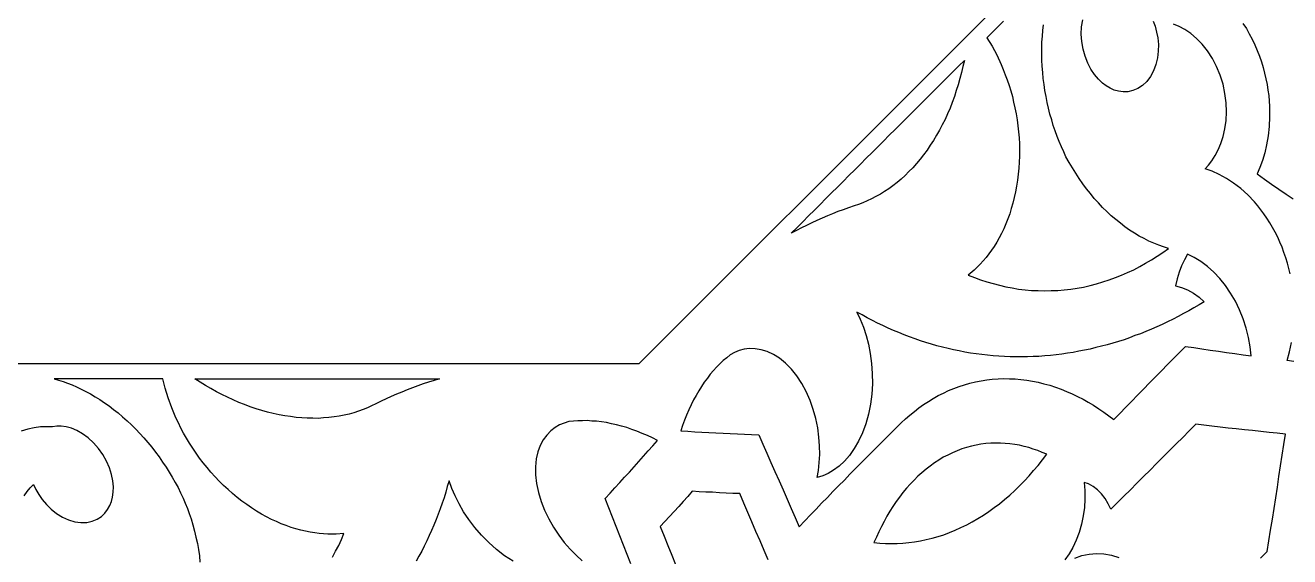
# Model space of a CAD drawing. Extents: x -535 to 1345, y -535 to 535.
# Drawn here: x 84.6 to 208.9, y -369 to -316.7 of the extents above; entities that cross this region are included whole.
import ezdxf

# ---------------------------------------------------------------- set-up
doc = ezdxf.new("R2010")
doc.units = 0
doc.layers.add('LAYER_1', color=18, linetype='CONTINUOUS')
doc.layers.add('LAYER_10', color=174, linetype='CONTINUOUS')

msp = doc.modelspace()

# ---------------------------------------------------------------- linework, layer by layer
at = {"layer": 'LAYER_1'}
for points in [[(180.78, -316.31), (180.24, -316.85), (179.7, -317.39), (179.16, -317.93), (179.66, -318.75), (180.13, -319.63), (180.57, -320.57), (180.77, -321.07), (180.97, -321.57), (181.16, -322.09), (181.34, -322.62), (181.5, -323.16), (181.66, -323.71), (181.79, -324.27), (181.92, -324.84), (182.03, -325.42), (182.13, -326), (182.2, -326.6), (182.28, -327.19), (182.32, -327.79), (182.36, -328.39), (182.36, -328.99), (182.37, -329.59), (182.34, -330.19), (182.31, -330.78), (182.24, -331.37), (182.18, -331.96), (182.08, -332.53), (181.98, -333.1), (181.85, -333.66), (181.72, -334.21), (181.56, -334.74), (181.4, -335.26), (181.21, -335.76), (181.02, -336.26), (180.81, -336.73), (180.59, -337.2), (180.36, -337.63), (180.12, -338.07), (179.86, -338.47), (179.61, -338.86), (179.34, -339.22), (179.07, -339.58), (178.5, -340.23), (177.92, -340.8), (177.32, -341.29), (177.93, -341.52), (178.53, -341.76), (179.15, -341.95), (179.77, -342.14), (180.39, -342.3), (181.02, -342.45), (181.65, -342.56), (182.28, -342.67), (182.92, -342.74), (183.56, -342.8), (184.2, -342.83), (184.84, -342.85), (185.48, -342.83), (186.12, -342.81), (186.76, -342.75), (187.4, -342.68), (188.04, -342.58), (188.67, -342.47), (189.3, -342.32), (189.93, -342.17), (190.56, -341.97), (191.18, -341.78), (191.79, -341.55), (192.4, -341.31), (193, -341.04), (193.6, -340.77), (194.19, -340.46), (194.77, -340.14), (195.34, -339.8), (195.91, -339.45), (196.46, -339.07), (197.02, -338.69), (196.53, -338.53), (196.05, -338.36), (195.56, -338.16), (195.08, -337.95), (194.61, -337.7), (194.13, -337.45), (193.66, -337.16), (193.19, -336.87), (192.73, -336.54), (192.28, -336.2), (191.83, -335.83), (191.39, -335.46), (190.96, -335.05), (190.54, -334.64), (190.13, -334.19), (189.72, -333.75), (189.34, -333.27), (188.95, -332.8), (188.59, -332.3), (188.23, -331.79), (187.89, -331.27), (187.56, -330.74), (187.24, -330.2), (186.93, -329.65), (186.71, -329.17), (186.48, -328.68), (186.27, -328.16), (186.06, -327.65), (185.88, -327.11), (185.69, -326.57), (185.53, -326.01), (185.36, -325.45), (185.22, -324.88), (185.09, -324.3), (184.98, -323.71), (184.86, -323.13), (184.78, -322.53), (184.7, -321.94), (184.65, -321.34), (184.6, -320.74), (184.57, -320.15), (184.55, -319.55), (184.56, -318.96), (184.57, -318.37), (184.61, -317.79), (184.65, -317.21), (184.72, -316.65)], [(195.51, -316.31), (195.7, -316.81), (195.85, -317.37), (195.96, -317.96), (196.02, -318.6), (196.01, -319.25), (195.93, -319.92), (195.78, -320.58), (195.55, -321.2), (195.24, -321.76), (194.87, -322.25), (194.45, -322.64), (193.99, -322.94), (193.51, -323.14), (193.02, -323.25), (192.55, -323.26), (192.1, -323.2), (191.67, -323.08), (191.28, -322.91), (190.9, -322.68), (190.51, -322.39), (190.12, -322.01), (189.75, -321.56), (189.39, -321.03), (189.08, -320.43), (188.81, -319.76), (188.62, -319.05), (188.49, -318.31), (188.44, -317.57), (188.47, -316.86), (188.58, -316.18)], [(208.98, -341.19), (208.86, -340.65), (208.71, -340.12), (208.56, -339.59), (208.37, -339.07), (208.18, -338.55), (207.96, -338.05), (207.75, -337.55), (207.5, -337.08), (207.25, -336.6), (206.97, -336.15), (206.7, -335.7), (206.4, -335.28), (206.1, -334.87), (205.79, -334.48), (205.47, -334.1), (204.81, -333.41), (204.12, -332.79), (203.42, -332.25), (202.71, -331.79), (202.01, -331.4), (201.31, -331.08), (200.62, -330.84), (200.96, -330.47), (201.29, -330.04), (201.61, -329.54), (201.91, -328.98), (202.17, -328.35), (202.4, -327.65), (202.57, -326.89), (202.68, -326.08), (202.72, -325.22), (202.69, -324.33), (202.57, -323.42), (202.38, -322.51), (202.1, -321.62), (201.75, -320.77), (201.33, -319.97), (200.85, -319.23), (200.33, -318.58), (199.78, -318.01), (199.21, -317.53), (198.63, -317.13), (198.06, -316.82), (197.5, -316.59)], [(204.34, -316.53), (204.67, -317.03), (204.96, -317.56), (205.25, -318.09), (205.5, -318.64), (205.75, -319.19), (205.95, -319.75), (206.15, -320.31), (206.31, -320.87), (206.47, -321.43), (206.59, -321.99), (206.71, -322.54), (206.79, -323.09), (206.87, -323.63), (206.95, -324.69), (206.96, -325.71), (206.91, -326.68), (206.81, -327.6), (206.66, -328.46), (206.48, -329.27), (206.26, -330.01), (206.01, -330.71), (205.75, -331.34), (206.45, -331.84), (207.15, -332.34), (207.85, -332.84), (208.57, -333.32), (209.28, -333.8)], [(209.34, -349.8), (208.68, -349.72), (208.92, -348.85), (209.11, -347.93)], [(114.82, -369.05), (115.12, -368.47), (115.42, -367.9), (115.68, -367.31), (115.94, -366.72), (115.17, -366.79), (114.36, -366.8), (113.5, -366.74), (113.06, -366.68), (112.61, -366.61), (112.15, -366.51), (111.69, -366.41), (111.21, -366.27), (110.74, -366.13), (110.26, -365.95), (109.77, -365.78), (109.29, -365.56), (108.8, -365.34), (108.31, -365.08), (107.82, -364.82), (107.34, -364.52), (106.86, -364.22), (106.38, -363.89), (105.91, -363.55), (105.45, -363.18), (104.99, -362.81), (104.55, -362.41), (104.1, -362.01), (103.68, -361.58), (103.26, -361.15), (102.86, -360.7), (102.47, -360.25), (102.1, -359.78), (101.73, -359.31), (101.39, -358.82), (101.06, -358.34), (100.75, -357.84), (100.44, -357.35), (100.17, -356.85), (99.9, -356.35), (99.66, -355.85), (99.42, -355.35), (99.21, -354.86), (99, -354.36), (98.65, -353.38), (98.36, -352.43), (98.12, -351.5), (97.36, -351.5), (96.6, -351.5), (95.83, -351.5), (95.07, -351.5), (94.31, -351.5), (93.54, -351.5), (92.78, -351.5), (92.02, -351.5), (91.25, -351.5), (90.49, -351.5), (89.73, -351.5), (88.96, -351.5), (88.2, -351.5), (87.44, -351.5), (87.87, -351.63), (88.31, -351.76), (88.76, -351.93), (89.2, -352.1), (89.65, -352.3), (90.11, -352.51), (90.56, -352.75), (91.02, -352.99), (91.48, -353.27), (91.93, -353.55), (92.39, -353.86), (92.84, -354.17), (93.29, -354.52), (93.74, -354.87), (94.17, -355.25), (94.61, -355.63), (95.03, -356.04), (95.46, -356.45), (95.86, -356.89), (96.27, -357.33), (96.66, -357.79), (97.04, -358.25), (97.4, -358.73), (97.77, -359.2), (98.1, -359.7), (98.44, -360.19), (98.75, -360.7), (99.06, -361.2), (99.34, -361.71), (99.62, -362.22), (99.86, -362.73), (100.11, -363.25), (100.33, -363.76), (100.55, -364.27), (100.73, -364.78), (100.92, -365.28), (101.08, -365.89), (101.25, -366.49), (101.38, -367.1), (101.52, -367.71), (101.62, -368.32), (101.72, -368.93), (101.78, -369.54)], [(84.48, -363.03), (84.77, -362.6), (85.09, -362.23), (85.42, -361.92), (85.64, -362.4), (85.93, -362.9), (86.27, -363.4), (86.68, -363.89), (87.15, -364.35), (87.67, -364.76), (88.25, -365.12), (88.85, -365.39), (89.46, -365.57), (90.07, -365.66), (90.65, -365.64), (91.19, -365.52), (91.67, -365.33), (92.08, -365.06), (92.43, -364.73), (92.7, -364.37), (92.92, -363.98), (93.07, -363.59), (93.18, -363.16), (93.25, -362.67), (93.26, -362.14), (93.21, -361.55), (93.08, -360.92), (92.88, -360.27), (92.59, -359.62), (92.23, -358.97), (91.8, -358.36), (91.31, -357.81), (90.78, -357.32), (90.23, -356.92), (89.68, -356.61), (89.13, -356.38), (88.61, -356.24), (88.13, -356.18), (87.69, -356.18), (87.29, -356.24), (86.7, -356.22), (86.1, -356.25), (85.48, -356.33), (84.85, -356.47), (84.21, -356.67)], [(144.14, -369.72), (143.78, -368.8), (143.42, -367.88), (143.06, -366.96), (142.7, -366.04), (142.35, -365.12), (141.99, -364.2), (141.63, -363.28), (142.11, -362.76), (142.58, -362.24), (143.06, -361.72), (143.53, -361.2), (144, -360.68), (144.47, -360.16), (144.94, -359.64), (145.4, -359.12), (145.86, -358.61), (146.32, -358.09), (146.78, -357.57), (146.28, -357.33), (145.77, -357.09), (145.26, -356.88), (144.75, -356.67), (144.25, -356.49), (143.74, -356.31), (143.24, -356.17), (142.74, -356.03), (142.24, -355.93), (141.75, -355.82), (141.26, -355.75), (140.78, -355.69), (140.31, -355.66), (139.84, -355.62), (139.39, -355.63), (138.93, -355.64), (138.5, -355.68), (138.06, -355.72), (137.6, -355.86), (137.13, -356.05), (136.69, -356.31), (136.27, -356.64), (135.88, -357.04), (135.53, -357.51), (135.24, -358.07), (135.01, -358.7), (134.85, -359.4), (134.78, -360.16), (134.78, -360.97), (134.88, -361.82), (135.06, -362.69), (135.32, -363.57), (135.66, -364.45), (136.07, -365.3), (136.54, -366.12), (137.05, -366.89), (137.6, -367.61), (138.18, -368.28), (138.76, -368.88), (139.36, -369.42)], [(206.06, -369.17), (206.72, -368.5), (206.89, -367.45), (207.06, -366.39), (207.23, -365.33), (207.4, -364.28), (207.56, -363.23), (207.72, -362.17), (207.88, -361.12), (208.04, -360.08), (208.2, -359.03), (208.36, -357.98), (208.51, -356.94), (207.7, -356.86), (206.9, -356.78), (206.09, -356.7), (205.29, -356.61), (204.48, -356.53), (203.68, -356.44), (202.88, -356.35), (202.08, -356.26), (201.29, -356.17), (200.49, -356.08), (199.7, -355.98), (199.06, -356.63), (198.41, -357.27), (197.77, -357.91), (197.13, -358.56), (196.48, -359.2), (195.84, -359.84), (195.2, -360.49), (194.55, -361.13), (193.91, -361.77), (193.27, -362.42), (192.62, -363.06), (191.98, -363.7), (191.34, -364.35), (191.08, -363.8), (190.78, -363.28), (190.42, -362.82), (190.03, -362.43), (189.61, -362.1), (189.16, -361.86), (188.72, -361.71), (188.78, -362.51), (188.79, -363.34), (188.74, -364.17), (188.63, -365.01), (188.46, -365.83), (188.24, -366.63), (187.95, -367.39), (187.62, -368.1), (187.24, -368.75), (186.82, -369.34)], [(132.57, -369.47), (131.73, -368.92), (130.93, -368.3), (130.17, -367.62), (129.46, -366.9), (128.81, -366.15), (128.22, -365.37), (127.7, -364.59), (127.25, -363.81), (126.86, -363.04), (126.53, -362.29), (126.27, -361.56), (126.1, -362.12), (125.94, -362.67), (125.78, -363.22), (125.59, -363.76), (125.4, -364.3), (125.21, -364.84), (125, -365.37), (124.78, -365.9), (124.56, -366.43), (124.32, -366.94), (124.08, -367.46), (123.84, -367.97), (123.58, -368.47), (123.31, -368.97), (123.04, -369.46)], [(157.64, -369.33), (157.25, -368.4), (156.85, -367.46), (156.45, -366.53), (156.05, -365.6), (155.65, -364.67), (155.26, -363.74), (154.86, -362.8), (154.19, -362.78), (153.52, -362.75), (152.85, -362.72), (152.18, -362.68), (151.51, -362.65), (150.85, -362.62), (150.19, -362.58), (149.74, -363.08), (149.3, -363.57), (148.85, -364.06), (148.4, -364.56), (147.95, -365.05), (147.49, -365.55), (147.04, -366.04), (147.42, -366.98), (147.8, -367.92), (148.17, -368.86), (148.55, -369.8)], [(187.79, -369.15), (188.48, -368.91), (189.2, -368.77), (189.93, -368.71), (190.67, -368.75), (191.4, -368.88), (192.12, -369.1)]]:
    msp.add_lwpolyline(points, dxfattribs=at)
for points in [[(159.92, -337.18), (160.49, -336.61), (161.05, -336.04), (161.62, -335.47), (162.19, -334.91), (162.76, -334.34), (163.32, -333.77), (163.89, -333.21), (164.46, -332.64), (165.03, -332.07), (165.59, -331.5), (166.16, -330.94), (166.73, -330.37), (167.29, -329.8), (167.86, -329.23), (168.43, -328.67), (169, -328.1), (169.56, -327.53), (170.13, -326.96), (170.7, -326.4), (171.27, -325.83), (171.83, -325.26), (172.4, -324.7), (172.97, -324.13), (173.54, -323.56), (174.1, -322.99), (174.67, -322.43), (175.24, -321.86), (175.8, -321.29), (176.37, -320.72), (176.94, -320.16), (176.8, -320.76), (176.67, -321.37), (176.51, -321.96), (176.34, -322.56), (176.15, -323.14), (175.96, -323.73), (175.74, -324.3), (175.53, -324.87), (175.28, -325.42), (175.04, -325.97), (174.77, -326.5), (174.49, -327.03), (174.2, -327.54), (173.9, -328.04), (173.59, -328.52), (173.27, -329), (172.93, -329.45), (172.59, -329.9), (172.23, -330.31), (171.87, -330.73), (171.49, -331.11), (171.11, -331.5), (170.72, -331.84), (170.32, -332.19), (169.92, -332.5), (169.51, -332.8), (169.09, -333.07), (168.68, -333.34), (168.25, -333.57), (167.82, -333.8), (167.39, -334), (166.96, -334.19), (166.53, -334.34), (166.09, -334.49), (165.56, -334.68), (165.04, -334.87), (164.51, -335.05), (163.99, -335.26), (163.47, -335.48), (162.95, -335.69), (162.44, -335.92), (161.93, -336.16), (161.42, -336.4), (160.92, -336.66), (160.42, -336.92)], [(160.7, -366.07), (161.25, -365.49), (161.81, -364.91), (162.36, -364.34), (162.91, -363.76), (163.47, -363.18), (164.02, -362.61), (164.58, -362.04), (165.14, -361.47), (165.69, -360.9), (166.25, -360.34), (166.81, -359.77), (167.37, -359.2), (167.93, -358.64), (168.49, -358.08), (169.05, -357.52), (169.61, -356.96), (170.17, -356.4), (170.73, -355.84), (171.16, -355.46), (171.58, -355.07), (172.03, -354.72), (172.47, -354.37), (172.94, -354.05), (173.41, -353.73), (173.89, -353.45), (174.38, -353.16), (174.88, -352.92), (175.38, -352.67), (175.9, -352.47), (176.42, -352.26), (176.96, -352.1), (177.49, -351.94), (178.04, -351.82), (178.58, -351.7), (179.14, -351.62), (179.69, -351.55), (180.25, -351.52), (180.81, -351.49), (181.38, -351.5), (181.95, -351.52), (182.51, -351.58), (183.08, -351.64), (183.65, -351.74), (184.21, -351.85), (184.77, -352), (185.34, -352.14), (185.89, -352.33), (186.45, -352.52), (186.99, -352.75), (187.54, -352.98), (188.07, -353.24), (188.61, -353.51), (189.13, -353.81), (189.65, -354.11), (190.15, -354.45), (190.66, -354.78), (191.14, -355.14), (191.63, -355.51), (192.22, -354.91), (192.81, -354.31), (193.4, -353.71), (193.98, -353.11), (194.57, -352.51), (195.16, -351.91), (195.75, -351.31), (196.34, -350.71), (196.93, -350.11), (197.52, -349.52), (198.11, -348.92), (198.7, -348.32), (199.5, -348.44), (200.3, -348.56), (201.11, -348.68), (201.92, -348.8), (202.73, -348.92), (203.54, -349.03), (204.35, -349.14), (205.16, -349.26), (205.05, -348.35), (204.88, -347.43), (204.65, -346.51), (204.36, -345.61), (204, -344.73), (203.59, -343.88), (203.12, -343.08), (202.61, -342.32), (202.05, -341.63), (201.46, -341.01), (200.84, -340.45), (200.2, -339.97), (199.55, -339.57), (198.9, -339.24), (198.58, -339.78), (198.3, -340.37), (198.06, -341), (197.87, -341.66), (197.72, -342.34), (198.31, -342.51), (198.9, -342.75), (199.47, -343.08), (200.02, -343.47), (200.53, -343.92), (200.02, -344.22), (199.52, -344.52), (199.01, -344.82), (198.49, -345.09), (197.97, -345.37), (197.46, -345.64), (196.93, -345.9), (196.4, -346.15), (195.87, -346.39), (195.34, -346.62), (194.8, -346.84), (194.27, -347.07), (193.72, -347.26), (193.18, -347.46), (192.64, -347.66), (192.09, -347.83), (191.54, -347.99), (190.99, -348.16), (190.43, -348.3), (189.88, -348.44), (189.32, -348.58), (188.76, -348.69), (188.2, -348.8), (187.65, -348.91), (187.08, -348.99), (186.52, -349.07), (185.96, -349.15), (185.4, -349.2), (184.84, -349.25), (184.27, -349.3), (183.71, -349.32), (183.15, -349.34), (182.58, -349.36), (182.02, -349.35), (181.46, -349.33), (180.9, -349.32), (180.34, -349.28), (179.78, -349.24), (179.22, -349.19), (178.66, -349.12), (178.1, -349.05), (177.55, -348.97), (176.99, -348.87), (176.44, -348.76), (175.89, -348.66), (175.34, -348.53), (174.79, -348.39), (174.25, -348.26), (173.7, -348.09), (173.16, -347.93), (172.62, -347.76), (172.09, -347.57), (171.56, -347.38), (171.02, -347.18), (170.5, -346.96), (169.97, -346.74), (169.45, -346.52), (168.93, -346.27), (168.41, -346.02), (167.9, -345.77), (167.39, -345.5), (166.88, -345.22), (166.38, -344.95), (166.7, -345.65), (167.01, -346.41), (167.28, -347.23), (167.51, -348.1), (167.69, -349.03), (167.82, -349.99), (167.89, -350.98), (167.9, -351.99), (167.84, -353.01), (167.71, -354.01), (167.52, -354.99), (167.25, -355.93), (166.92, -356.82), (166.54, -357.63), (166.11, -358.38), (165.64, -359.04), (165.14, -359.62), (164.62, -360.11), (164.09, -360.51), (163.55, -360.82), (163.01, -361.06), (162.48, -361.22), (162.6, -360.52), (162.68, -359.76), (162.72, -358.96), (162.71, -358.12), (162.64, -357.24), (162.52, -356.34), (162.34, -355.43), (162.09, -354.52), (161.78, -353.63), (161.4, -352.77), (160.96, -351.96), (160.47, -351.22), (159.94, -350.55), (159.37, -349.97), (158.78, -349.49), (158.17, -349.11), (157.56, -348.82), (156.97, -348.64), (156.38, -348.54), (155.82, -348.53), (155.29, -348.6), (154.8, -348.73), (154.33, -348.92), (153.91, -349.16), (153.57, -349.44), (153.23, -349.71), (152.91, -350.03), (152.58, -350.35), (152.27, -350.7), (151.96, -351.05), (151.67, -351.44), (151.37, -351.83), (151.1, -352.26), (150.82, -352.68), (150.57, -353.14), (150.31, -353.59), (150.08, -354.08), (149.84, -354.56), (149.63, -355.07), (149.42, -355.57), (149.24, -356.1), (149.05, -356.63), (149.74, -356.67), (150.43, -356.71), (151.13, -356.75), (151.82, -356.79), (152.52, -356.83), (153.22, -356.86), (153.92, -356.9), (154.62, -356.93), (155.32, -356.96), (156.02, -356.99), (156.73, -357.02), (157.13, -357.93), (157.52, -358.83), (157.92, -359.73), (158.32, -360.64), (158.72, -361.54), (159.11, -362.45), (159.51, -363.35), (159.91, -364.26), (160.3, -365.16)], [(101.27, -351.5), (102.07, -351.5), (102.88, -351.5), (103.68, -351.5), (104.48, -351.5), (105.28, -351.5), (106.08, -351.5), (106.89, -351.5), (107.69, -351.5), (108.49, -351.5), (109.29, -351.5), (110.1, -351.5), (110.9, -351.5), (111.7, -351.5), (112.5, -351.5), (113.3, -351.5), (114.11, -351.5), (114.91, -351.5), (115.71, -351.5), (116.51, -351.5), (117.32, -351.5), (118.12, -351.5), (118.92, -351.5), (119.72, -351.5), (120.53, -351.5), (121.33, -351.5), (122.13, -351.5), (122.93, -351.5), (123.73, -351.5), (124.54, -351.5), (125.34, -351.5), (124.8, -351.67), (124.26, -351.84), (123.72, -352.01), (123.2, -352.21), (122.67, -352.4), (122.14, -352.59), (121.62, -352.81), (121.11, -353.03), (120.59, -353.24), (120.09, -353.48), (119.58, -353.72), (119.08, -353.96), (118.66, -354.16), (118.25, -354.36), (117.81, -354.53), (117.37, -354.7), (116.9, -354.84), (116.44, -354.98), (115.95, -355.08), (115.47, -355.19), (114.96, -355.26), (114.46, -355.33), (113.93, -355.36), (113.41, -355.4), (112.87, -355.39), (112.33, -355.39), (111.79, -355.35), (111.24, -355.31), (110.68, -355.23), (110.12, -355.16), (109.56, -355.04), (108.99, -354.93), (108.43, -354.78), (107.86, -354.63), (107.29, -354.45), (106.73, -354.26), (106.16, -354.05), (105.6, -353.83), (105.04, -353.58), (104.49, -353.33), (103.94, -353.05), (103.39, -352.78), (102.85, -352.47), (102.32, -352.16), (101.79, -351.83)], [(168.05, -367.62), (168.62, -367.67), (169.18, -367.71), (169.75, -367.71), (170.32, -367.72), (170.9, -367.67), (171.47, -367.63), (172.05, -367.55), (172.62, -367.46), (173.2, -367.33), (173.77, -367.2), (174.35, -367.02), (174.92, -366.85), (175.49, -366.63), (176.05, -366.41), (176.61, -366.14), (177.17, -365.88), (177.72, -365.57), (178.27, -365.27), (178.81, -364.92), (179.35, -364.57), (179.87, -364.19), (180.39, -363.8), (180.9, -363.38), (181.4, -362.96), (181.89, -362.5), (182.38, -362.04), (182.84, -361.55), (183.31, -361.06), (183.75, -360.54), (184.2, -360.03), (184.62, -359.48), (185.04, -358.93), (184.6, -358.75), (184.17, -358.57), (183.72, -358.42), (183.27, -358.27), (182.81, -358.16), (182.36, -358.05), (181.89, -357.97), (181.42, -357.9), (180.95, -357.86), (180.48, -357.83), (180, -357.84), (179.53, -357.84), (179.05, -357.89), (178.57, -357.94), (178.1, -358.04), (177.63, -358.13), (177.16, -358.27), (176.69, -358.41), (176.23, -358.6), (175.77, -358.78), (175.32, -359.01), (174.87, -359.23), (174.44, -359.5), (174, -359.77), (173.59, -360.09), (173.17, -360.4), (172.77, -360.75), (172.37, -361.1), (171.99, -361.48), (171.61, -361.87), (171.25, -362.28), (170.9, -362.7), (170.56, -363.15), (170.23, -363.6), (169.92, -364.07), (169.61, -364.54), (169.33, -365.04), (169.04, -365.54), (168.78, -366.05), (168.52, -366.56), (168.29, -367.09)]]:
    msp.add_lwpolyline(points, close=True, dxfattribs=at)
at = {"layer": 'LAYER_10'}
msp.add_lwpolyline([(-350, 0), (-350, -144.97), (-144.97, -350), (0, -350), (144.97, -350), (350, -144.97), (350, 0), (350, 144.97), (144.97, 350), (0, 350), (-144.97, 350), (-350, 144.97)], close=True, dxfattribs=at)

doc.saveas('drawing.dxf')
